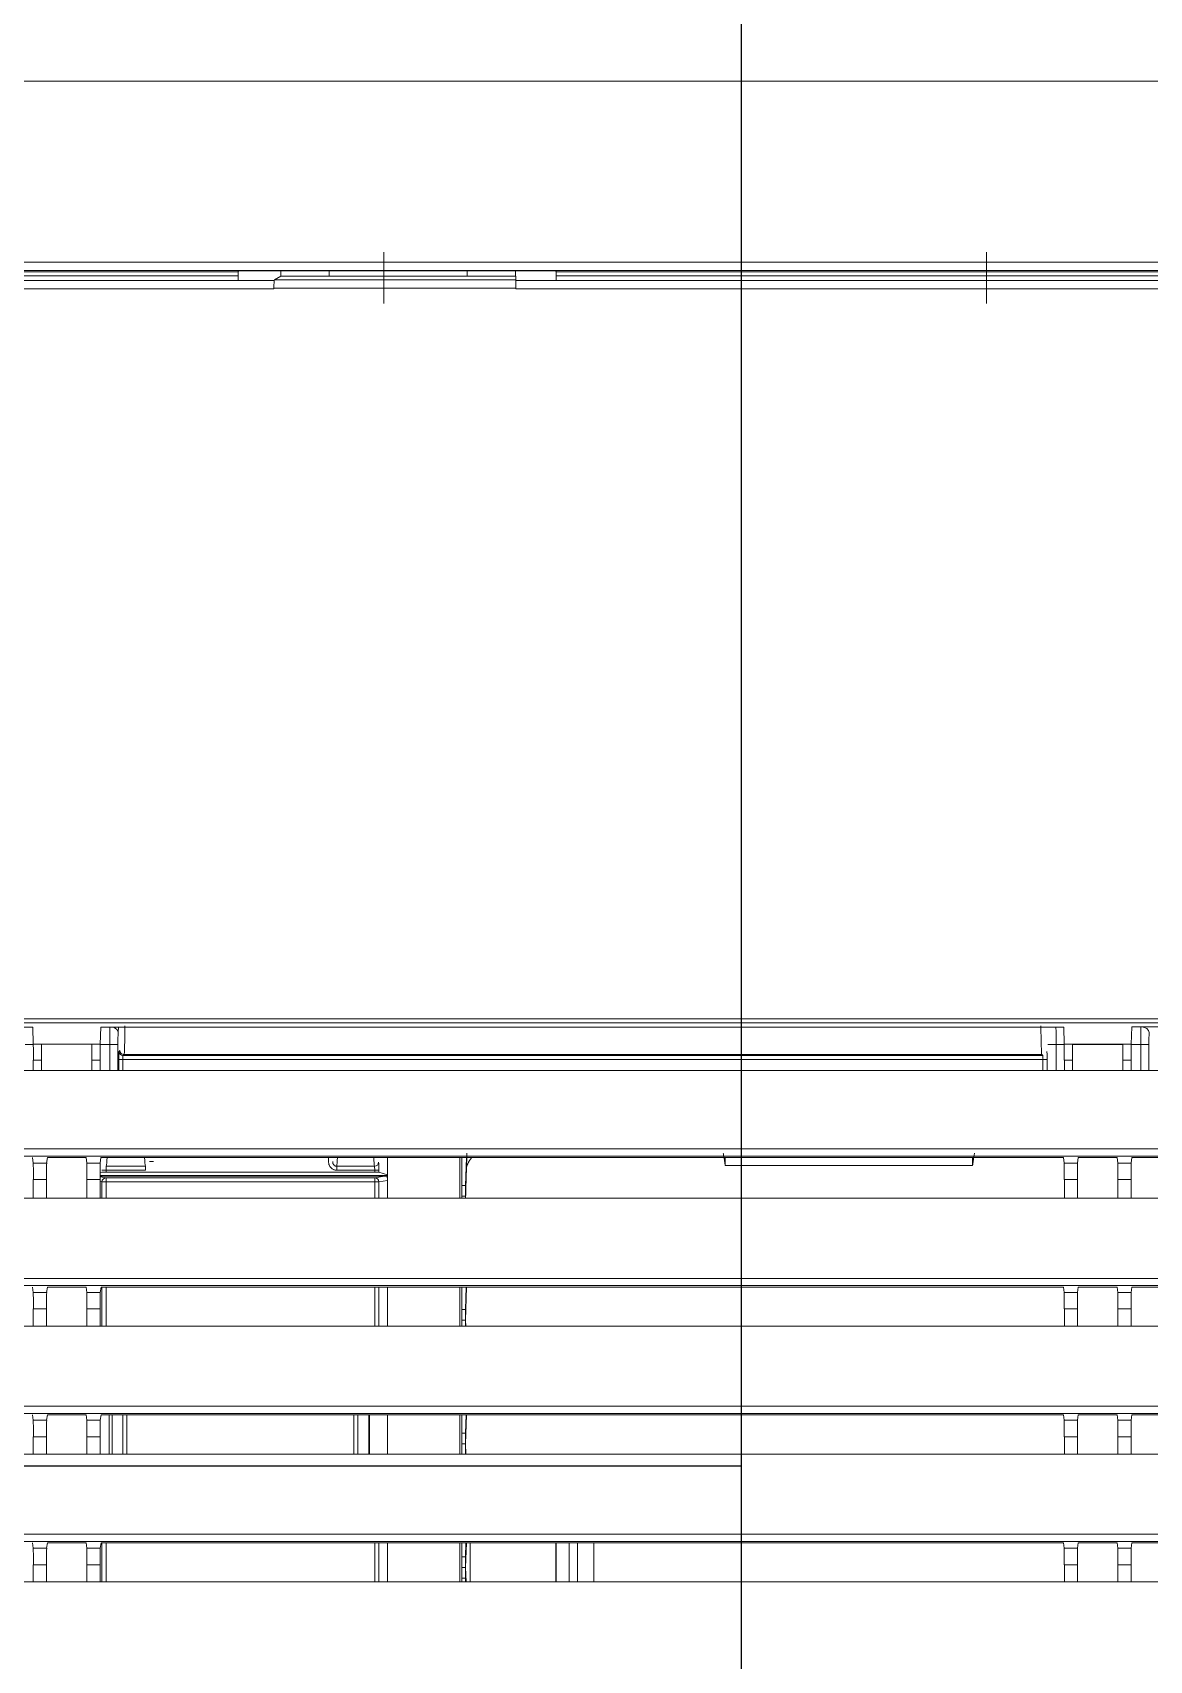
# Model space of a CAD drawing. Header units: inches. Extents: x 3778 to 56227, y -16914 to 35091.
# Drawn here: x 47230.3 to 47366.2, y -10882.5 to -10684.3 of the extents above; entities that cross this region are included whole.
import ezdxf

# ---------------------------------------------------------------- set-up
doc = ezdxf.new("R2010")
doc.units = ezdxf.units.IN
doc.header["$LTSCALE"] = 100
doc.header["$MEASUREMENT"] = 0
doc.layers.add('2-con', color=2, linetype='Continuous')
doc.layers.add('mark-B', color=2, linetype='Continuous', lineweight=20)

# ---------------------------------------------------------------- blocks, each defined once
blk = doc.blocks.new('cjscjdeh')
at = {"color": 8}
for p, q in [((155159.52, 69414.88), (155159.52, 71514.88)), ((155159.52, 69984.99), (153729.39, 69984.99))]:
    blk.add_line(p, q, dxfattribs=at)
blk = doc.blocks.new('무풍1way 일반')
at = {"layer": 'mark-B'}
for p, q in [((-358.19, -177.07), (-234.95, -177.07)), ((-234.95, -179.17), (-234.95, -177.07)), ((-234.95, -177.07), (-233.35, -177.07)), ((-233.35, -177.07), (-233.35, -179.17)), ((-233.35, -177.07), (-228.42, -177.07)), ((-228.42, -179.17), (-228.42, -177.07)), ((-228.42, -177.07), (-226.82, -177.07)), ((-226.82, -179.17), (-226.82, -177.07)), ((-226.82, -177.07), (-109.43, -177.07)), ((-169.53, -181.84), (-169.53, -177.07)), ((-169.53, -181.84), (-169.53, -177.07)), ((-167.55, -181.84), (-167.55, -177.07)), ((-167.55, -181.84), (-167.55, -177.07)), ((-166.54, -177.07), (-166.54, -181.84)), ((-166.54, -177.07), (-166.54, -181.84)), ((-166.53, -177.07), (-166.53, -181.84)), ((-166.53, -177.07), (-166.53, -181.84)), ((-164.97, -177.07), (-164.97, -181.84)), ((-164.97, -177.07), (-164.97, -181.84)), ((-164.92, -181.84), (-164.92, -177.07)), ((-154.47, -181.84), (-154.47, -177.07)), ((-154.47, -181.84), (-154.47, -177.07)), ((-153.98, -177.07), (-153.93, -178.82)), ((-153.93, -177.07), (-153.91, -177.52)), ((-153.91, -177.52), (-153.45, -177.52)), ((-153.45, -177.07), (-153.45, -181.84)), ((-153.23, -177.07), (-153.23, -181.84)), ((-144.41, -181.84), (-144.41, -177.07)), ((-143.37, -181.84), (-143.37, -177.07)), ((-142.87, -177.07), (-142.87, -181.84)), ((-110.15, -181.84), (-110.15, -177.07)), ((-109.65, -177.07), (-109.65, -181.84)), ((-109.43, -179.17), (-109.43, -177.07)), ((-109.43, -177.07), (-107.83, -177.07)), ((-107.83, -177.07), (-107.83, -179.17)), ((-107.83, -177.07), (-102.91, -177.07)), ((-102.91, -179.17), (-102.91, -177.07)), ((-102.91, -177.07), (-101.3, -177.07)), ((-101.3, -179.17), (-101.3, -177.07)), ((-101.3, -177.07), (36.16, -177.07)), ((-234.95, -179.17), (-233.35, -179.17)), ((-228.42, -179.17), (-226.82, -179.17)), ((-153.93, -178.82), (-154.02, -181.84)), ((-153.91, -180.12), (-153.97, -181.84)), ((-153.91, -180.12), (-153.45, -180.12)), ((-153.9, -178.82), (-153.45, -178.82)), ((-109.43, -179.17), (-107.83, -179.17)), ((-102.91, -179.17), (-101.3, -179.17)), ((-235.05, -181.84), (-357.34, -181.84)), ((-357.16, -182.01), (357.16, -182.01)), ((-235.05, -181.84), (-234.97, -181.17)), ((-233.33, -181.17), (-234.97, -181.17)), ((-233.33, -181.17), (-233.25, -181.84)), ((-228.52, -181.84), (-233.25, -181.84)), ((-228.52, -181.84), (-228.44, -181.17)), ((-226.8, -181.17), (-228.44, -181.17)), ((-226.72, -181.84), (-226.8, -181.17)), ((-109.54, -181.84), (-226.72, -181.84)), ((-109.54, -181.84), (-109.45, -181.17)), ((-107.81, -181.17), (-109.45, -181.17)), ((-107.81, -181.17), (-107.73, -181.84)), ((-103.01, -181.84), (-107.73, -181.84)), ((-103.01, -181.84), (-102.92, -181.17)), ((-101.29, -181.17), (-102.92, -181.17)), ((-101.2, -181.84), (-101.29, -181.17)), ((357.16, -182.89), (-357.16, -182.89)), ((-355.43, -192.64), (-234.95, -192.64)), ((-234.95, -194.73), (-234.95, -192.64)), ((-234.95, -192.64), (-233.35, -192.64)), ((-233.35, -192.64), (-233.35, -194.73)), ((-233.35, -192.64), (-228.42, -192.64)), ((-228.42, -194.73), (-228.42, -192.64)), ((-228.42, -192.64), (-226.82, -192.64)), ((-226.82, -194.73), (-226.82, -192.64)), ((-226.82, -192.64), (-109.43, -192.64)), ((-153.93, -193.88), (-154.03, -197.41)), ((-153.96, -192.64), (-153.93, -193.88)), ((-153.9, -193.88), (-153.45, -193.88)), ((-153.45, -192.64), (-153.45, -197.41)), ((-153.23, -192.64), (-153.23, -197.41)), ((-144.41, -197.41), (-144.41, -192.64)), ((-142.24, -192.64), (-142.24, -197.41)), ((-142.24, -192.64), (-142.24, -197.41)), ((-142.14, -192.64), (-142.14, -197.41)), ((-140.82, -197.41), (-140.82, -192.64)), ((-140.32, -192.64), (-140.32, -197.41)), ((-112.7, -197.41), (-112.7, -192.64)), ((-112.2, -192.64), (-112.2, -197.41)), ((-110.88, -197.41), (-110.88, -192.64)), ((-110.52, -197.41), (-110.52, -192.64)), ((-110.52, -197.41), (-110.52, -192.64)), ((-109.43, -194.73), (-109.43, -192.64)), ((-109.43, -192.64), (-107.83, -192.64)), ((-107.83, -192.64), (-107.83, -194.73)), ((-107.83, -192.64), (-102.91, -192.64)), ((-102.91, -194.73), (-102.91, -192.64)), ((-102.91, -192.64), (-101.3, -192.64)), ((-101.3, -194.73), (-101.3, -192.64)), ((-101.3, -192.64), (36.16, -192.64)), ((-234.95, -194.73), (-233.35, -194.73)), ((-228.42, -194.73), (-226.82, -194.73)), ((-153.91, -195.19), (-153.98, -197.41)), ((-153.91, -195.19), (-153.45, -195.19)), ((-109.43, -194.73), (-107.83, -194.73)), ((-102.91, -194.73), (-101.3, -194.73)), ((-235.05, -197.41), (-354.59, -197.41)), ((-354.41, -197.57), (354.41, -197.57)), ((-235.05, -197.41), (-234.97, -196.74)), ((-233.33, -196.74), (-234.97, -196.74)), ((-233.33, -196.74), (-233.25, -197.41)), ((-228.52, -197.41), (-233.25, -197.41)), ((-228.52, -197.41), (-228.44, -196.74)), ((-226.8, -196.74), (-228.44, -196.74)), ((-226.72, -197.41), (-226.8, -196.74)), ((-109.54, -197.41), (-226.72, -197.41)), ((-109.54, -197.41), (-109.45, -196.74)), ((-107.81, -196.74), (-109.45, -196.74)), ((-107.81, -196.74), (-107.73, -197.41)), ((-103.01, -197.41), (-107.73, -197.41)), ((-103.01, -197.41), (-102.92, -196.74)), ((-101.29, -196.74), (-102.92, -196.74)), ((-101.2, -197.41), (-101.29, -196.74)), ((354.41, -198.46), (-354.41, -198.46)), ((-352.68, -208.2), (-234.95, -208.2)), ((-234.95, -210.3), (-234.95, -208.2)), ((-234.95, -208.2), (-233.35, -208.2)), ((-233.35, -208.2), (-233.35, -210.3)), ((-233.35, -208.2), (-228.42, -208.2)), ((-228.42, -210.3), (-228.42, -208.2)), ((-228.42, -208.2), (-226.82, -208.2)), ((-226.82, -210.3), (-226.82, -208.2)), ((-226.82, -208.2), (-109.43, -208.2)), ((-153.93, -208.94), (-154.05, -212.97)), ((-153.95, -208.2), (-153.93, -208.94)), ((-153.9, -208.94), (-153.45, -208.94)), ((-153.45, -208.2), (-153.45, -212.97)), ((-153.23, -208.2), (-153.23, -212.97)), ((-144.41, -212.97), (-144.41, -208.2)), ((-143.37, -212.97), (-143.37, -208.2)), ((-142.87, -208.2), (-142.87, -212.97)), ((-110.15, -212.97), (-110.15, -208.2)), ((-109.65, -208.2), (-109.65, -212.97)), ((-109.43, -210.3), (-109.43, -208.2)), ((-109.43, -208.2), (-107.83, -208.2)), ((-107.83, -208.2), (-107.83, -210.3)), ((-107.83, -208.2), (-102.91, -208.2)), ((-102.91, -210.3), (-102.91, -208.2)), ((-102.91, -208.2), (-101.3, -208.2)), ((-101.3, -210.3), (-101.3, -208.2)), ((-101.3, -208.2), (36.16, -208.2)), ((-234.95, -210.3), (-233.35, -210.3)), ((-228.42, -210.3), (-226.82, -210.3)), ((-153.91, -210.25), (-154, -212.97)), ((-153.91, -210.25), (-153.45, -210.25)), ((-109.43, -210.3), (-107.83, -210.3)), ((-102.91, -210.3), (-101.3, -210.3)), ((-235.05, -212.97), (-351.84, -212.97)), ((-351.65, -213.14), (351.65, -213.14)), ((-235.05, -212.97), (-234.97, -212.3)), ((-233.33, -212.3), (-234.97, -212.3)), ((-233.33, -212.3), (-233.25, -212.97)), ((-228.52, -212.97), (-233.25, -212.97)), ((-228.52, -212.97), (-228.44, -212.3)), ((-226.8, -212.3), (-228.44, -212.3)), ((-226.72, -212.97), (-226.8, -212.3)), ((-109.54, -212.97), (-226.72, -212.97)), ((-109.54, -212.97), (-109.45, -212.3)), ((-107.81, -212.3), (-109.45, -212.3)), ((-107.81, -212.3), (-107.73, -212.97)), ((-103.01, -212.97), (-107.73, -212.97)), ((-103.01, -212.97), (-102.92, -212.3)), ((-101.29, -212.3), (-102.92, -212.3)), ((-101.2, -212.97), (-101.29, -212.3)), ((351.65, -214.02), (-351.65, -214.02)), ((-349.93, -223.77), (-234.95, -223.77)), ((-234.95, -226.06), (-234.95, -223.77)), ((-234.95, -223.77), (-233.35, -223.77)), ((-233.35, -223.77), (-233.35, -226.06)), ((-233.35, -223.77), (-228.42, -223.77)), ((-228.42, -226.06), (-228.42, -223.77)), ((-228.42, -223.77), (-226.82, -223.77)), ((-226.82, -226.06), (-226.82, -223.77)), ((-226.82, -223.77), (-109.43, -223.77)), ((-153.93, -223.77), (-153.93, -224)), ((-153.45, -223.76), (-153.45, -228.72)), ((-153.23, -223.76), (-153.23, -228.72)), ((-144.41, -228.72), (-144.41, -223.76)), ((-143.37, -225.76), (-143.37, -223.77)), ((-142.87, -223.77), (-142.87, -225.76)), ((-110.15, -225.76), (-110.15, -223.77)), ((-109.65, -223.77), (-109.65, -225.76)), ((-109.43, -226.06), (-109.43, -223.77)), ((-109.43, -223.77), (-107.83, -223.77)), ((-107.83, -223.77), (-107.83, -226.06)), ((-107.83, -223.77), (-102.91, -223.77)), ((-102.91, -226.06), (-102.91, -223.77)), ((-102.91, -223.77), (-101.3, -223.77)), ((-101.3, -226.06), (-101.3, -223.77)), ((-101.3, -223.77), (36.16, -223.77)), ((-153.91, -225.31), (-154.02, -228.72)), ((-153.91, -225.31), (-153.45, -225.31)), ((-153.9, -224.01), (-153.45, -224.01)), ((-144.41, -225.93), (-143.37, -225.76)), ((-142.87, -225.76), (-143.37, -225.76)), ((-142.87, -225.76), (-110.15, -225.76)), ((-142.87, -225.76), (-142.87, -226.26)), ((-110.15, -225.76), (-110.15, -226.26)), ((-109.65, -225.76), (-110.15, -225.76)), ((-109.65, -225.76), (-109.43, -225.8)), ((-234.95, -226.06), (-233.35, -226.06)), ((-228.42, -226.06), (-226.82, -226.06)), ((-215.65, -227.77), (-215.65, -228.72)), ((-185.53, -228.72), (-185.53, -227.77)), ((-144.41, -226.56), (-109.44, -226.56)), ((-144.41, -226.56), (-109.44, -226.56)), ((-144.41, -226.61), (-143.37, -226.95)), ((-144.41, -226.61), (-143.37, -226.95)), ((-142.87, -226.26), (-144.05, -226.46)), ((-109.44, -226.46), (-144.05, -226.46)), ((-143.37, -227.19), (-143.37, -226.95)), ((-143.37, -227.19), (-143.37, -226.95)), ((-143.37, -227.19), (-142.87, -227.19)), ((-143.37, -227.19), (-142.87, -227.19)), ((-110.15, -226.26), (-142.87, -226.26)), ((-142.87, -226.96), (-110.15, -226.96)), ((-142.87, -226.96), (-142.87, -227.19)), ((-142.87, -226.96), (-110.15, -226.96)), ((-142.87, -226.96), (-142.87, -227.19)), ((-142.87, -227.19), (-138.23, -227.19)), ((-142.87, -227.19), (-138.23, -227.19)), ((-138.23, -227.67), (-142.83, -227.67)), ((-138.23, -227.67), (-142.83, -227.67)), ((-138.23, -227.19), (-138.23, -227.67)), ((-138.23, -227.19), (-138.23, -227.67)), ((-114.94, -227.19), (-110.15, -227.19)), ((-114.94, -227.19), (-114.94, -227.67)), ((-114.94, -227.19), (-110.15, -227.19)), ((-114.94, -227.19), (-114.94, -227.67)), ((-110.19, -227.67), (-114.94, -227.67)), ((-110.19, -227.67), (-114.94, -227.67)), ((-109.44, -226.38), (-110.15, -226.26)), ((-110.15, -227.19), (-110.15, -226.96)), ((-110.15, -227.19), (-110.15, -226.96)), ((-110.15, -227.19), (-109.65, -227.19)), ((-110.15, -227.19), (-109.65, -227.19)), ((-109.65, -226.95), (-109.44, -226.88)), ((-109.65, -226.95), (-109.44, -226.88)), ((-109.43, -226.06), (-107.83, -226.06)), ((-102.91, -226.06), (-101.3, -226.06)), ((-235.05, -228.72), (-349.05, -228.72)), ((-348.87, -228.89), (348.87, -228.89)), ((348.87, -229.77), (-348.87, -229.77)), ((-235.05, -228.72), (-234.97, -228.06)), ((-233.33, -228.06), (-234.97, -228.06)), ((-233.33, -228.06), (-233.25, -228.72)), ((-228.52, -228.72), (-233.25, -228.72)), ((-228.52, -228.72), (-228.44, -228.06)), ((-226.8, -228.06), (-228.44, -228.06)), ((-226.72, -228.72), (-226.8, -228.06)), ((-109.53, -228.72), (-226.72, -228.72)), ((-137.24, -228.23), (-137.24, -228.72)), ((-137.24, -228.23), (-137.24, -228.72)), ((-115.93, -228.23), (-115.43, -228.23)), ((-115.93, -228.23), (-115.43, -228.23)), ((-109.53, -228.72), (-109.45, -228.06)), ((-107.81, -228.06), (-109.45, -228.06)), ((-107.81, -228.06), (-107.73, -228.72)), ((-103.01, -228.72), (-107.73, -228.72)), ((-103.01, -228.72), (-102.92, -228.06)), ((-101.29, -228.06), (-102.92, -228.06)), ((-101.21, -228.72), (-101.29, -228.06)), ((-347.18, -239.33), (-234.95, -239.33)), ((-237.12, -242.49), (-237.12, -239.33)), ((-237.12, -242.49), (-237.12, -239.33)), ((-236.12, -239.33), (-236.12, -242.48)), ((-236.12, -239.33), (-236.12, -242.48)), ((-234.95, -240.59), (-234.95, -239.33)), ((-234.95, -239.33), (-233.95, -239.33)), ((-233.95, -239.33), (-233.95, -240.59)), ((-233.95, -239.33), (-227.82, -239.33)), ((-227.82, -240.59), (-227.82, -239.33)), ((-227.82, -239.33), (-226.82, -239.33)), ((-226.82, -240.59), (-226.82, -239.33)), ((-226.82, -239.33), (-109.43, -239.33)), ((-225.82, -242.48), (-225.82, -239.33)), ((-225.82, -242.48), (-225.82, -239.33)), ((-224.72, -240.65), (-224.73, -239.33)), ((-224.72, -240.65), (-224.73, -239.33)), ((-224.22, -239.33), (-224.22, -240.65)), ((-224.22, -239.33), (-224.22, -240.65)), ((-112.2, -240.65), (-112.2, -239.33)), ((-112.2, -240.65), (-112.2, -239.33)), ((-111.69, -239.33), (-111.69, -240.65)), ((-111.69, -239.33), (-111.69, -240.65)), ((-111.6, -242.49), (-111.6, -239.33)), ((-111.6, -242.49), (-111.6, -239.33)), ((-110.6, -239.33), (-110.6, -242.48)), ((-110.6, -239.33), (-110.6, -242.48)), ((-109.43, -240.59), (-109.43, -239.33)), ((-109.43, -239.33), (-108.43, -239.33)), ((-108.43, -239.33), (-108.43, -240.59)), ((-108.43, -239.33), (-102.31, -239.33)), ((-102.31, -240.59), (-102.31, -239.33)), ((-102.31, -239.33), (-101.3, -239.33)), ((-101.3, -240.59), (-101.3, -239.33)), ((-101.3, -239.33), (36.16, -239.33)), ((-234.95, -240.59), (-233.95, -240.59)), ((-227.82, -240.59), (-226.82, -240.59)), ((-224.72, -240.65), (-224.22, -240.65)), ((-224.72, -240.65), (-224.22, -240.65)), ((-224.22, -240.65), (-112.2, -240.65)), ((-224.22, -240.65), (-112.2, -240.65)), ((-112.23, -241.15), (-224.19, -241.15)), ((-224.19, -241.15), (-224.08, -241.26)), ((-112.23, -241.15), (-224.19, -241.15)), ((-224.19, -241.15), (-224.08, -241.26)), ((-224.08, -241.26), (-112.34, -241.26)), ((-224.08, -241.26), (-112.34, -241.26)), ((-112.34, -241.26), (-112.23, -241.15)), ((-112.34, -241.26), (-112.23, -241.15)), ((-111.69, -240.65), (-112.2, -240.65)), ((-111.69, -240.65), (-112.2, -240.65)), ((-111.73, -241.65), (-111.84, -241.76)), ((-111.73, -241.65), (-111.84, -241.76)), ((-109.43, -240.59), (-108.43, -240.59)), ((-102.31, -240.59), (-101.3, -240.59)), ((-236.12, -242.48), (-234.96, -242.48)), ((-236.12, -242.48), (-234.96, -242.48)), ((-234.96, -242.54), (-235.04, -244.65)), ((-234.15, -242.54), (-234.96, -242.54)), ((-233.94, -242.54), (-234.15, -242.54)), ((-233.94, -242.48), (-227.83, -242.48)), ((-233.94, -242.48), (-227.83, -242.48)), ((-233.94, -242.54), (-227.83, -242.54)), ((-227.62, -242.54), (-227.83, -242.54)), ((-226.81, -242.54), (-227.62, -242.54)), ((-226.81, -242.48), (-225.82, -242.48)), ((-226.81, -242.48), (-225.82, -242.48)), ((-226.81, -242.54), (-226.74, -244.58)), ((-110.6, -242.48), (-109.45, -242.48)), ((-110.6, -242.48), (-109.45, -242.48)), ((-109.45, -242.54), (-109.52, -244.58)), ((-108.63, -242.54), (-109.45, -242.54)), ((-101.29, -242.54), (-102.11, -242.54)), ((-101.29, -242.48), (-100.3, -242.48)), ((-101.29, -242.48), (-100.3, -242.48)), ((-101.29, -242.54), (-101.22, -244.58)), ((476.32, -245.6), (-476.32, -245.6)), ((-464.1, -245.12), (464.1, -245.12)), ((-235.04, -244.65), (-437.6, -244.65)), ((-226.74, -244.58), (-109.52, -244.58)), ((-111.65, -244.58), (-111.62, -243.95)), ((-111.65, -244.58), (-111.62, -243.95)), ((-101.22, -244.58), (36.08, -244.58)), ((-217.36, -332.68), (-217.36, -337.43)), ((-143.96, -332.68), (-143.96, -337.43)), ((-217.36, -337.57), (-217.36, -332.93)), ((-217.36, -333.08), (-217.36, -335.12)), ((-217.36, -333.78), (-217.36, -333.1)), ((-217.36, -333.44), (-217.36, -338.93)), ((-217.36, -334.62), (-217.36, -333.56)), ((-217.36, -335.68), (-217.36, -333.78)), ((-217.36, -333.79), (-217.36, -334.37)), ((-217.36, -333.93), (-217.36, -337.94)), ((-217.36, -338.1), (-217.36, -334.6)), ((-160.05, -335.57), (-160.05, -334.56)), ((-160.05, -334.56), (-130.58, -334.56)), ((-143.96, -337.57), (-143.96, -332.93)), ((-143.96, -333.08), (-143.96, -335.12)), ((-143.96, -333.78), (-143.96, -333.1)), ((-143.96, -333.44), (-143.96, -338.93)), ((-143.96, -334.62), (-143.96, -333.56)), ((-143.96, -335.68), (-143.96, -333.78)), ((-143.96, -333.79), (-143.96, -334.37)), ((-143.96, -333.93), (-143.96, -337.94)), ((-143.96, -338.1), (-143.96, -334.6)), ((-217.36, -335.12), (-217.36, -335.73)), ((-160.05, -335.99), (-160.05, -335.21)), ((-130.67, -335.57), (-160.05, -335.57)), ((-160.05, -335.57), (-160.05, -335.99)), ((-159.99, -336.03), (-160.05, -335.99)), ((-159.99, -336.03), (-159.99, -336.67)), ((-159.99, -336.03), (-154.11, -336.03)), ((-154.11, -336.03), (-154.11, -336.67)), ((-154.11, -336.03), (-137.3, -336.03)), ((-143.96, -335.12), (-143.96, -335.73)), ((-137.3, -336.67), (-137.3, -336.03)), ((-137.3, -336.03), (-131.43, -336.03)), ((-131.43, -336.03), (-130.67, -335.57)), ((-131.43, -336.03), (-131.43, -336.67)), ((-217.36, -337.43), (-217.36, -338.28)), ((-217.36, -338.03), (-217.36, -337.57)), ((-143.96, -337.43), (-143.96, -338.28)), ((-143.96, -338.03), (-143.96, -337.57))]:
    blk.add_line(p, q, dxfattribs=at)
for centre, major_axis, ratio, start_param, end_param in [((-153.93, -178.82), (0, -1.51), 0.017455, 1.570796, 2.617994), ((-234.97, -179.17), (0, -2.01), 0.008727, 0.069813, 1.570796), ((-233.33, -179.17), (0, -2.01), 0.008727, 4.712389, 6.213372), ((-228.44, -179.17), (0, -2.01), 0.008727, 0.069813, 1.570796), ((-226.8, -179.17), (0, -2.01), 0.008727, 4.712389, 6.213372), ((-153.93, -178.82), (0, -1.51), 0.017455, 0.523599, 1.570796), ((-109.45, -179.17), (0, -2.01), 0.008727, 0.069813, 1.570796), ((-107.81, -179.17), (0, -2.01), 0.008727, 4.712389, 6.213372), ((-102.93, -179.17), (0, -2.01), 0.008727, 0.069813, 1.570796), ((-101.29, -179.17), (0, -2.01), 0.008727, 4.712389, 6.213372), ((-153.93, -193.88), (0, -1.51), 0.017455, 1.570796, 2.617994), ((-153.93, -193.88), (0, -1.51), 0.017455, 0.523599, 1.570796), ((-234.97, -194.73), (0, -2.01), 0.008727, 0.069813, 1.570796), ((-233.33, -194.73), (0, -2.01), 0.008727, 4.712389, 6.213372), ((-228.44, -194.73), (0, -2.01), 0.008727, 0.069813, 1.570796), ((-226.8, -194.73), (0, -2.01), 0.008727, 4.712389, 6.213372), ((-109.45, -194.73), (0, -2.01), 0.008727, 0.069813, 1.570796), ((-107.81, -194.73), (0, -2.01), 0.008727, 4.712389, 6.213372), ((-102.93, -194.73), (0, -2.01), 0.008727, 0.069813, 1.570796), ((-101.29, -194.73), (0, -2.01), 0.008727, 4.712389, 6.213372), ((-153.93, -208.94), (0, -1.51), 0.017455, 0.523599, 1.570796), ((-153.93, -208.94), (0, -1.51), 0.017455, 1.570796, 2.086131), ((-234.97, -210.3), (0, -2.01), 0.008727, 0.069813, 1.570796), ((-233.33, -210.3), (0, -2.01), 0.008727, 4.712389, 6.213372), ((-228.44, -210.3), (0, -2.01), 0.008727, 0.069813, 1.570796), ((-226.8, -210.3), (0, -2.01), 0.008727, 4.712389, 6.213372), ((-109.45, -210.3), (0, -2.01), 0.008727, 0.069813, 1.570796), ((-107.81, -210.3), (0, -2.01), 0.008727, 4.712389, 6.213372), ((-102.93, -210.3), (0, -2.01), 0.008727, 0.069813, 1.570796), ((-101.29, -210.3), (0, -2.01), 0.008727, 4.712389, 6.213372), ((-153.93, -224.01), (0, -1.51), 0.017455, 0.523599, 1.570796), ((-142.87, -225.76), (-0.082, 0.495), 0.998592, 1.40602, 2.97636), ((-110.15, -225.76), (-0.082, -0.495), 0.998592, 0.165233, 1.735573), ((-234.97, -226.06), (0, -2.01), 0.008727, 0.069814, 1.570796), ((-233.33, -226.06), (0, -2.01), 0.008727, 4.712389, 6.213371), ((-228.44, -226.06), (0, -2.01), 0.008727, 0.069814, 1.570796), ((-226.8, -226.06), (0, -2.01), 0.008727, 4.712389, 6.213371), ((-144.05, -225.96), (-0.496, -0.083), 0.998592, 0.611141, 1.405563), ((-142.87, -226.95), (-0.502, 0), 0.017455, 0.05236, 1.570796), ((-142.87, -226.95), (-0.502, 0), 0.017455, 0.05236, 1.570796), ((-143.32, -227.19), (0, -1), 0.052408, 4.712389, 5.983185), ((-143.32, -227.19), (0, -1), 0.052408, 4.712389, 5.983185), ((-142.83, -228.15), (-0.495, -0.084), 0.954141, 4.552125, 6.107454), ((-142.83, -228.15), (-0.495, -0.084), 0.954141, 4.552125, 6.107454), ((-142.81, -227.19), (0, -0.502), 0.104816, 4.712389, 5.983185), ((-142.81, -227.19), (0, -0.502), 0.104816, 4.712389, 5.983185), ((-142.9, -232.65), (0, -5.22), 0.047369, 2.423678, 2.841592), ((-142.9, -232.65), (0, -5.22), 0.047369, 2.423678, 2.841592), ((-138.16, -232.65), (0, -5.22), 0.047369, 3.441593, 3.859507), ((-138.16, -232.65), (0, -5.22), 0.047369, 3.441593, 3.859507), ((-115.01, -232.65), (0, -5.22), 0.047369, 2.423678, 2.841592), ((-115.01, -232.65), (0, -5.22), 0.047369, 2.423678, 2.841592), ((-110.11, -232.65), (0, -5.22), 0.047369, 3.441593, 3.8595), ((-110.11, -232.65), (0, -5.22), 0.047369, 3.441593, 3.8595), ((-110.2, -227.19), (0, -0.502), 0.104816, 0.300001, 1.570796), ((-110.2, -227.19), (0, -0.502), 0.104816, 0.300001, 1.570796), ((-110.15, -226.95), (-0.502, 0), 0.017455, 1.570796, 3.089233), ((-110.15, -226.95), (-0.502, 0), 0.017455, 1.570796, 3.089233), ((-109.45, -226.06), (0, -2.01), 0.008727, 0.069814, 1.570796), ((-107.81, -226.06), (0, -2.01), 0.008727, 4.712389, 6.213371), ((-102.93, -226.06), (0, -2.01), 0.008727, 0.069814, 1.570796), ((-101.29, -226.06), (0, -2.01), 0.008727, 4.712389, 6.213371), ((-234.97, -240.59), (0, -2.01), 0.008727, 0.245636, 1.570796), ((-233.93, -240.59), (0, -2.01), 0.008727, 4.712389, 6.033203), ((-227.84, -240.59), (0, -2.01), 0.008727, 0.249983, 1.570796), ((-226.8, -240.59), (0, -2.01), 0.008727, 4.712389, 6.037549), ((-224.69, -240.65), (0, -1), 0.034921, 4.712368, 6.248257), ((-224.69, -240.65), (0, -1), 0.034921, 4.712368, 6.248257), ((-224.19, -240.65), (0.001, -0.502), 0.069841, 4.712303, 6.248193), ((-224.19, -240.65), (0.001, -0.502), 0.069841, 4.712303, 6.248193), ((-224.08, -244.77), (0, -3.51), 0.029932, 1.570781, 3.10667), ((-224.08, -244.77), (0, -3.51), 0.029932, 1.570781, 3.10667), ((-112.34, -244.77), (0, -3.51), 0.029932, 3.176515, 4.712405), ((-112.34, -244.77), (0, -3.51), 0.029932, 3.176515, 4.712405), ((-112.34, -241.76), (-0.355, 0.355), 0.998782, 3.927295, 5.497483), ((-112.34, -241.76), (-0.355, 0.355), 0.998782, 3.927295, 5.497483), ((-112.23, -240.65), (-0.001, -0.502), 0.069841, 0.034992, 1.570882), ((-112.23, -240.65), (-0.001, -0.502), 0.069841, 0.034992, 1.570882), ((-112.23, -241.65), (-0.355, 0.355), 0.998782, 3.927295, 5.497483), ((-112.23, -241.65), (-0.355, 0.355), 0.998782, 3.927295, 5.497483), ((-111.73, -240.65), (0, -1), 0.034921, 0.034928, 1.570818), ((-111.73, -240.65), (0, -1), 0.034921, 0.034928, 1.570818), ((-109.45, -240.59), (0, -2.01), 0.008727, 0.245636, 1.570796), ((-108.42, -240.59), (0, -2.01), 0.008727, 4.712389, 6.033203), ((-102.32, -240.59), (0, -2.01), 0.008727, 0.249983, 1.570796), ((-101.29, -240.59), (0, -2.01), 0.008727, 4.712389, 6.037549), ((-237.19, -242.53), (0, -2.01), 0.034921, 0.785419, 1.588271), ((-237.19, -242.53), (0, -2.01), 0.034921, 0.785419, 1.588271), ((-236.12, -242.49), (-1, 0), 0.017452, 4.712389, 6.248273), ((-236.12, -242.49), (-1, 0), 0.017452, 4.712389, 6.248273), ((-236.19, -242.53), (0, -3.01), 0.023281, 0.785408, 1.588259), ((-236.19, -242.53), (0, -3.01), 0.023281, 0.785408, 1.588259), ((-225.82, -242.49), (-1, 0), 0.017452, 3.176505, 4.712389), ((-225.75, -242.53), (0, -3.01), 0.023281, 4.694926, 5.497778), ((-225.82, -242.49), (-1, 0), 0.017452, 3.176505, 4.712389), ((-225.75, -242.53), (0, -3.01), 0.023281, 4.694926, 5.497778), ((-111.67, -242.53), (0, -2.01), 0.034921, 0.785419, 1.588271), ((-111.67, -242.53), (0, -2.01), 0.034921, 0.785419, 1.588271), ((-110.6, -242.49), (-1, 0), 0.017452, 4.712389, 6.248273), ((-110.6, -242.49), (-1, 0), 0.017452, 4.712389, 6.248273), ((-110.67, -242.53), (0, -3.01), 0.023281, 0.785408, 1.588259), ((-110.67, -242.53), (0, -3.01), 0.023281, 0.785408, 1.588259), ((-236.14, -243.95), (-1, 0.04), 0.706884, 0.04936, 1.516504), ((-236.14, -243.95), (-1, 0.04), 0.706884, 0.04936, 1.516504), ((-110.62, -243.95), (-1, 0.04), 0.706884, 0.04936, 1.152169), ((-110.62, -243.95), (-1, 0.04), 0.706884, 0.04936, 1.152169), ((-130.67, -334.57), (0, -1), 0.087489, 0.05236, 1.587424)]:
    blk.add_ellipse(centre, major_axis=major_axis, ratio=ratio, start_param=start_param, end_param=end_param, dxfattribs=at)
for points, degree in [([(-153.93, -224), (-154.09, -229.28)], 1), ([(-215.65, -227.77), (-215.88, -229.28)], 1), ([(-185.53, -227.77), (-215.65, -227.77)], 1), ([(-185.3, -229.28), (-185.53, -227.77)], 1), ([(-108.42, -242.54), (-108.63, -242.54)], 1), ([(-108.42, -242.54), (-102.32, -242.54)], 1), ([(-102.11, -242.54), (-102.32, -242.54)], 1), ([(-160.05, -334.47), (-160.05, -334.5), (-160.05, -334.53), (-160.05, -334.56)], 3), ([(-130.58, -334.56), (-130.58, -334.53), (-130.58, -334.5), (-130.58, -334.47)], 3), ([(-130.58, -334.47), (-43.6, -334.47), (43.39, -334.47), (130.37, -334.47)], 3), ([(-449.65, -336.71), (-299.77, -336.71), (-149.88, -336.71), (0, -336.71)], 3), ([(-449.65, -336.71), (-299.77, -336.71), (-149.88, -336.71), (0, -336.71)], 3), ([(-164.96, -336.56), (-247.78, -336.56), (-330.6, -336.56), (-413.41, -336.56)], 3), ([(-164.96, -336.56), (-247.78, -336.56), (-330.6, -336.56), (-413.41, -336.56)], 3), ([(-164.97, -336.06), (-164.97, -335.87), (-164.97, -335.68), (-164.97, -335.49)], 3), ([(-164.97, -336.06), (-164.97, -335.87), (-164.97, -335.68), (-164.97, -335.49)], 3), ([(-164.86, -336.67), (-152.01, -336.67), (-139.17, -336.67), (-126.33, -336.67)], 3), ([(-164.86, -336.67), (-152.01, -336.67), (-139.17, -336.67), (-126.33, -336.67)], 3), ([(-130.67, -335.49), (-0.1, -335.49), (130.46, -335.49)], 2), ([(0, -336.56), (-42.08, -336.56), (-84.15, -336.56), (-126.23, -336.56)], 3), ([(0, -336.56), (-42.08, -336.56), (-84.15, -336.56), (-126.23, -336.56)], 3), ([(-126.22, -336.06), (-126.22, -335.87), (-126.22, -335.68), (-126.22, -335.49)], 3), ([(-126.22, -336.06), (-126.22, -335.87), (-126.22, -335.68), (-126.22, -335.49)], 3)]:
    blk.add_open_spline(points, degree=degree, dxfattribs=at)
for points, knots in [([(-154.69, -228.76), (-154.69, -228.76), (-154.68, -228.74), (-154.65, -228.71), (-154.62, -228.67), (-154.59, -228.63), (-154.56, -228.59), (-154.53, -228.54), (-154.5, -228.5), (-154.47, -228.46), (-154.44, -228.41), (-154.41, -228.37), (-154.38, -228.32), (-154.35, -228.28), (-154.33, -228.23), (-154.3, -228.19), (-154.28, -228.14), (-154.25, -228.09), (-154.23, -228.05), (-154.2, -228), (-154.18, -227.95), (-154.16, -227.9), (-154.13, -227.85), (-154.11, -227.8), (-154.09, -227.75), (-154.07, -227.7), (-154.05, -227.65), (-154.03, -227.6), (-154.02, -227.57), (-154.02, -227.55)], [0, 0, 0, 0, 0.004233, 0.041805, 0.07945, 0.117169, 0.154962, 0.192829, 0.23077, 0.268785, 0.306874, 0.345038, 0.383276, 0.421588, 0.459975, 0.498437, 0.536974, 0.575585, 0.614272, 0.653033, 0.69187, 0.730782, 0.769769, 0.808832, 0.84797, 0.887184, 0.926473, 0.965838, 1, 1, 1, 1]), ([(-137.24, -228.23), (-137.24, -228.16), (-137.25, -228.09), (-137.26, -228.01), (-137.27, -228), (-137.28, -227.96), (-137.28, -227.95), (-137.29, -227.9), (-137.3, -227.87), (-137.34, -227.77), (-137.37, -227.71), (-137.41, -227.64), (-137.42, -227.63), (-137.44, -227.6), (-137.47, -227.56), (-137.52, -227.5), (-137.57, -227.45), (-137.62, -227.41), (-137.65, -227.39), (-137.73, -227.33), (-137.79, -227.29), (-137.86, -227.26), (-137.88, -227.25), (-137.91, -227.24), (-137.92, -227.24), (-137.97, -227.22), (-138, -227.21), (-138.1, -227.19), (-138.17, -227.19), (-138.23, -227.19)], [0, 0, 0, 0, 0.125, 0.125, 0.15625, 0.15625, 0.1875, 0.1875, 0.25, 0.25, 0.375, 0.375, 0.40625, 0.40625, 0.4375, 0.5, 0.5625, 0.5625, 0.625, 0.625, 0.75, 0.75, 0.78125, 0.78125, 0.8125, 0.8125, 0.875, 0.875, 1, 1, 1, 1]), ([(-137.24, -228.23), (-137.24, -228.16), (-137.25, -228.09), (-137.26, -228.01), (-137.27, -228), (-137.28, -227.96), (-137.28, -227.95), (-137.29, -227.9), (-137.3, -227.87), (-137.34, -227.77), (-137.37, -227.71), (-137.41, -227.64), (-137.42, -227.63), (-137.44, -227.6), (-137.47, -227.56), (-137.52, -227.5), (-137.57, -227.45), (-137.62, -227.41), (-137.65, -227.39), (-137.73, -227.33), (-137.79, -227.29), (-137.86, -227.26), (-137.88, -227.25), (-137.91, -227.24), (-137.92, -227.24), (-137.97, -227.22), (-138, -227.21), (-138.1, -227.19), (-138.17, -227.19), (-138.23, -227.19)], [0, 0, 0, 0, 0.125, 0.125, 0.15625, 0.15625, 0.1875, 0.1875, 0.25, 0.25, 0.375, 0.375, 0.40625, 0.40625, 0.4375, 0.5, 0.5625, 0.5625, 0.625, 0.625, 0.75, 0.75, 0.78125, 0.78125, 0.8125, 0.8125, 0.875, 0.875, 1, 1, 1, 1]), ([(-138.23, -227.67), (-138.2, -227.67), (-138.16, -227.67), (-138.11, -227.68), (-138.1, -227.69), (-138.06, -227.7), (-138.05, -227.7), (-138, -227.73), (-137.97, -227.75), (-137.94, -227.77), (-137.93, -227.78), (-137.92, -227.79), (-137.9, -227.81), (-137.87, -227.84), (-137.85, -227.87), (-137.83, -227.9), (-137.82, -227.92), (-137.8, -227.96), (-137.78, -227.99), (-137.77, -228.04), (-137.76, -228.06), (-137.76, -228.09), (-137.75, -228.11), (-137.75, -228.16), (-137.74, -228.19), (-137.75, -228.23)], [0, 0, 0, 0, 0.125, 0.125, 0.1875, 0.1875, 0.25, 0.25, 0.375, 0.375, 0.40625, 0.40625, 0.4375, 0.5, 0.5625, 0.5625, 0.625, 0.625, 0.75, 0.75, 0.8125, 0.8125, 0.875, 0.875, 1, 1, 1, 1]), ([(-138.23, -227.67), (-138.2, -227.67), (-138.16, -227.67), (-138.11, -227.68), (-138.1, -227.69), (-138.06, -227.7), (-138.05, -227.7), (-138, -227.73), (-137.97, -227.75), (-137.94, -227.77), (-137.93, -227.78), (-137.92, -227.79), (-137.9, -227.81), (-137.87, -227.84), (-137.85, -227.87), (-137.83, -227.9), (-137.82, -227.92), (-137.8, -227.96), (-137.78, -227.99), (-137.77, -228.04), (-137.76, -228.06), (-137.76, -228.09), (-137.75, -228.11), (-137.75, -228.16), (-137.74, -228.19), (-137.75, -228.23)], [0, 0, 0, 0, 0.125, 0.125, 0.1875, 0.1875, 0.25, 0.25, 0.375, 0.375, 0.40625, 0.40625, 0.4375, 0.5, 0.5625, 0.5625, 0.625, 0.625, 0.75, 0.75, 0.8125, 0.8125, 0.875, 0.875, 1, 1, 1, 1]), ([(-416.54, -334.47), (-405.85, -334.47), (-395.16, -334.47), (-373.79, -334.47), (-363.1, -334.47), (-331.04, -334.47), (-309.67, -334.47), (-245.55, -334.47), (-202.8, -334.47), (-160.05, -334.47)], [0, 0, 0, 0, 0.125, 0.125, 0.25, 0.25, 0.5, 0.5, 1, 1, 1, 1]), ([(-160.05, -335.49), (-160.05, -335.49), (-160.05, -335.49), (-160.05, -335.46), (-160.05, -335.44), (-160.05, -335.4), (-160.05, -335.36), (-160.05, -335.29), (-160.05, -335.25), (-160.05, -335.15), (-160.05, -335.1), (-160.05, -334.99), (-160.05, -334.93), (-160.05, -334.8), (-160.05, -334.74), (-160.05, -334.6), (-160.05, -334.54), (-160.05, -334.47)], [0, 0, 0, 0, 0.125, 0.125, 0.25, 0.25, 0.375, 0.375, 0.5, 0.5, 0.625, 0.625, 0.75, 0.75, 0.875, 0.875, 1, 1, 1, 1]), ([(-160.05, -335.49), (-202.8, -335.49), (-245.55, -335.49), (-309.67, -335.49), (-331.04, -335.49), (-363.1, -335.49), (-373.79, -335.49), (-395.16, -335.49), (-405.85, -335.49), (-416.54, -335.49)], [0, 0, 0, 0, 0.5, 0.5, 0.75, 0.75, 0.875, 0.875, 1, 1, 1, 1]), ([(-413.4, -336.06), (-413.07, -336.06), (-412.73, -336.06), (-411.06, -336.06), (-409.72, -336.06), (-403.03, -336.06), (-397.67, -336.06), (-370.9, -336.06), (-349.47, -336.06), (-273.69, -336.06), (-219.33, -336.06), (-164.97, -336.06)], [0, 0, 0, 0, 0.004042, 0.004042, 0.020209, 0.020209, 0.084879, 0.084879, 0.343558, 0.343558, 1, 1, 1, 1]), ([(-413.4, -336.06), (-413.07, -336.06), (-412.73, -336.06), (-411.06, -336.06), (-409.72, -336.06), (-403.03, -336.06), (-397.67, -336.06), (-370.9, -336.06), (-349.47, -336.06), (-273.69, -336.06), (-219.33, -336.06), (-164.97, -336.06)], [0, 0, 0, 0, 0.004042, 0.004042, 0.020209, 0.020209, 0.084879, 0.084879, 0.343558, 0.343558, 1, 1, 1, 1]), ([(-164.97, -336.06), (-164.97, -336.09), (-164.97, -336.13), (-164.97, -336.17), (-164.97, -336.19), (-164.97, -336.22), (-164.97, -336.24), (-164.97, -336.28), (-164.97, -336.31), (-164.97, -336.35), (-164.97, -336.36), (-164.97, -336.39), (-164.97, -336.4), (-164.97, -336.44), (-164.97, -336.46), (-164.97, -336.48), (-164.97, -336.49), (-164.97, -336.51), (-164.97, -336.52), (-164.97, -336.53), (-164.97, -336.54), (-164.96, -336.55), (-164.96, -336.56), (-164.96, -336.56), (-164.96, -336.56)], [0, 0, 0, 0, 0.125, 0.125, 0.1875, 0.1875, 0.25, 0.25, 0.375, 0.375, 0.4375, 0.4375, 0.5, 0.5, 0.625, 0.625, 0.6875, 0.6875, 0.75, 0.8125, 0.8125, 0.875, 0.875, 1, 1, 1, 1]), ([(-164.97, -336.06), (-164.97, -336.09), (-164.97, -336.13), (-164.97, -336.17), (-164.97, -336.19), (-164.97, -336.22), (-164.97, -336.24), (-164.97, -336.28), (-164.97, -336.31), (-164.97, -336.35), (-164.97, -336.36), (-164.97, -336.39), (-164.97, -336.4), (-164.97, -336.44), (-164.97, -336.46), (-164.97, -336.48), (-164.97, -336.49), (-164.97, -336.51), (-164.97, -336.52), (-164.97, -336.53), (-164.97, -336.54), (-164.96, -336.55), (-164.96, -336.56), (-164.96, -336.56), (-164.96, -336.56)], [0, 0, 0, 0, 0.125, 0.125, 0.1875, 0.1875, 0.25, 0.25, 0.375, 0.375, 0.4375, 0.4375, 0.5, 0.5, 0.625, 0.625, 0.6875, 0.6875, 0.75, 0.8125, 0.8125, 0.875, 0.875, 1, 1, 1, 1]), ([(-164.96, -336.56), (-164.94, -336.58), (-164.93, -336.6), (-164.89, -336.63), (-164.87, -336.65), (-164.86, -336.67)], [0, 0, 0, 0, 0.500753, 0.500753, 1, 1, 1, 1]), ([(-164.96, -336.56), (-164.94, -336.58), (-164.93, -336.6), (-164.89, -336.63), (-164.87, -336.65), (-164.86, -336.67)], [0, 0, 0, 0, 0.500753, 0.500753, 1, 1, 1, 1]), ([(-126.23, -336.56), (-126.24, -336.58), (-126.26, -336.6), (-126.3, -336.63), (-126.31, -336.65), (-126.33, -336.67)], [0, 0, 0, 0, 0.500753, 0.500753, 1, 1, 1, 1]), ([(-126.23, -336.56), (-126.24, -336.58), (-126.26, -336.6), (-126.3, -336.63), (-126.31, -336.65), (-126.33, -336.67)], [0, 0, 0, 0, 0.500753, 0.500753, 1, 1, 1, 1]), ([(-126.23, -336.56), (-126.23, -336.56), (-126.23, -336.56), (-126.23, -336.55), (-126.23, -336.54), (-126.23, -336.53), (-126.22, -336.53), (-126.22, -336.51), (-126.22, -336.49), (-126.22, -336.47), (-126.22, -336.46), (-126.22, -336.44), (-126.22, -336.42), (-126.22, -336.39), (-126.22, -336.37), (-126.22, -336.32), (-126.22, -336.31), (-126.22, -336.28), (-126.22, -336.25), (-126.22, -336.22), (-126.22, -336.19), (-126.22, -336.17), (-126.22, -336.13), (-126.22, -336.09), (-126.22, -336.06)], [0, 0, 0, 0, 0.125, 0.125, 0.1875, 0.1875, 0.25, 0.25, 0.375, 0.375, 0.4375, 0.4375, 0.5, 0.5, 0.625, 0.625, 0.6875, 0.6875, 0.75, 0.8125, 0.8125, 0.875, 0.875, 1, 1, 1, 1]), ([(-126.23, -336.56), (-126.23, -336.56), (-126.23, -336.56), (-126.23, -336.55), (-126.23, -336.54), (-126.23, -336.53), (-126.22, -336.53), (-126.22, -336.51), (-126.22, -336.49), (-126.22, -336.47), (-126.22, -336.46), (-126.22, -336.44), (-126.22, -336.42), (-126.22, -336.39), (-126.22, -336.37), (-126.22, -336.32), (-126.22, -336.31), (-126.22, -336.28), (-126.22, -336.25), (-126.22, -336.22), (-126.22, -336.19), (-126.22, -336.17), (-126.22, -336.13), (-126.22, -336.09), (-126.22, -336.06)], [0, 0, 0, 0, 0.125, 0.125, 0.1875, 0.1875, 0.25, 0.25, 0.375, 0.375, 0.4375, 0.4375, 0.5, 0.5, 0.625, 0.625, 0.6875, 0.6875, 0.75, 0.8125, 0.8125, 0.875, 0.875, 1, 1, 1, 1]), ([(-126.22, -336.06), (-125.88, -336.06), (-125.55, -336.06), (-123.88, -336.06), (-122.54, -336.06), (-115.84, -336.06), (-110.49, -336.06), (-83.71, -336.06), (-62.29, -336.06), (-35.37, -336.06), (-29.87, -336.06), (-16.25, -336.06), (-8.12, -336.06), (0, -336.06)], [0, 0, 0, 0, 0.007955, 0.007955, 0.039777, 0.039777, 0.167064, 0.167064, 0.676211, 0.676211, 0.806885, 0.806885, 1, 1, 1, 1]), ([(-126.22, -336.06), (-125.88, -336.06), (-125.55, -336.06), (-123.88, -336.06), (-122.54, -336.06), (-115.84, -336.06), (-110.49, -336.06), (-83.71, -336.06), (-62.29, -336.06), (-35.37, -336.06), (-29.87, -336.06), (-16.25, -336.06), (-8.12, -336.06), (0, -336.06)], [0, 0, 0, 0, 0.007955, 0.007955, 0.039777, 0.039777, 0.167064, 0.167064, 0.676211, 0.676211, 0.806885, 0.806885, 1, 1, 1, 1]), ([(0, -337.7), (-37.52, -337.7), (-112.55, -337.7), (-206.33, -337.7), (-281.36, -337.7), (-337.64, -337.7), (-384.53, -337.7), (-417.35, -337.7), (-435.94, -337.7), (-445.14, -337.7), (-449.65, -337.7)], [0, 0, 0, 0, 0.250292, 0.500585, 0.625731, 0.750877, 0.876023, 0.938597, 0.969883, 1, 1, 1, 1]), ([(0, -337.7), (-37.52, -337.7), (-112.55, -337.7), (-206.33, -337.7), (-281.36, -337.7), (-337.64, -337.7), (-384.53, -337.7), (-417.35, -337.7), (-435.94, -337.7), (-445.14, -337.7), (-449.65, -337.7)], [0, 0, 0, 0, 0.250292, 0.500585, 0.625731, 0.750877, 0.876023, 0.938597, 0.969883, 1, 1, 1, 1]), ([(-456.22, -359.74), (-451.47, -359.74), (-441.96, -359.74), (-422.95, -359.74), (-389.69, -359.74), (-342.16, -359.74), (-285.14, -359.74), (-209.1, -359.74), (-114.05, -359.74), (-38.02, -359.74), (0, -359.74)], [0, 0, 0, 0, 0.03125, 0.0625, 0.125, 0.25, 0.375, 0.5, 0.75, 1, 1, 1, 1]), ([(-456.22, -359.74), (-451.47, -359.74), (-441.96, -359.74), (-422.95, -359.74), (-389.69, -359.74), (-342.16, -359.74), (-285.14, -359.74), (-209.1, -359.74), (-114.05, -359.74), (-38.02, -359.74), (0, -359.74)], [0, 0, 0, 0, 0.03125, 0.0625, 0.125, 0.25, 0.375, 0.5, 0.75, 1, 1, 1, 1])]:
    blk.add_open_spline(points, degree=3, knots=knots, dxfattribs=at)
blk = doc.blocks.new('dpdjzjs')
at = {"layer": 'mark-B', "rotation": 180}
blk.add_blockref('무풍1way 일반', (183099.91, 90780.44), dxfattribs=at)

msp = doc.modelspace()

# ---------------------------------------------------------------- block references
msp.add_blockref('cjscjdeh', (-107842.97, -80843.84))
at = {"layer": '2-con'}
msp.add_blockref('dpdjzjs', (-135970.86, -101830.44), dxfattribs=at)

doc.saveas('drawing.dxf')
